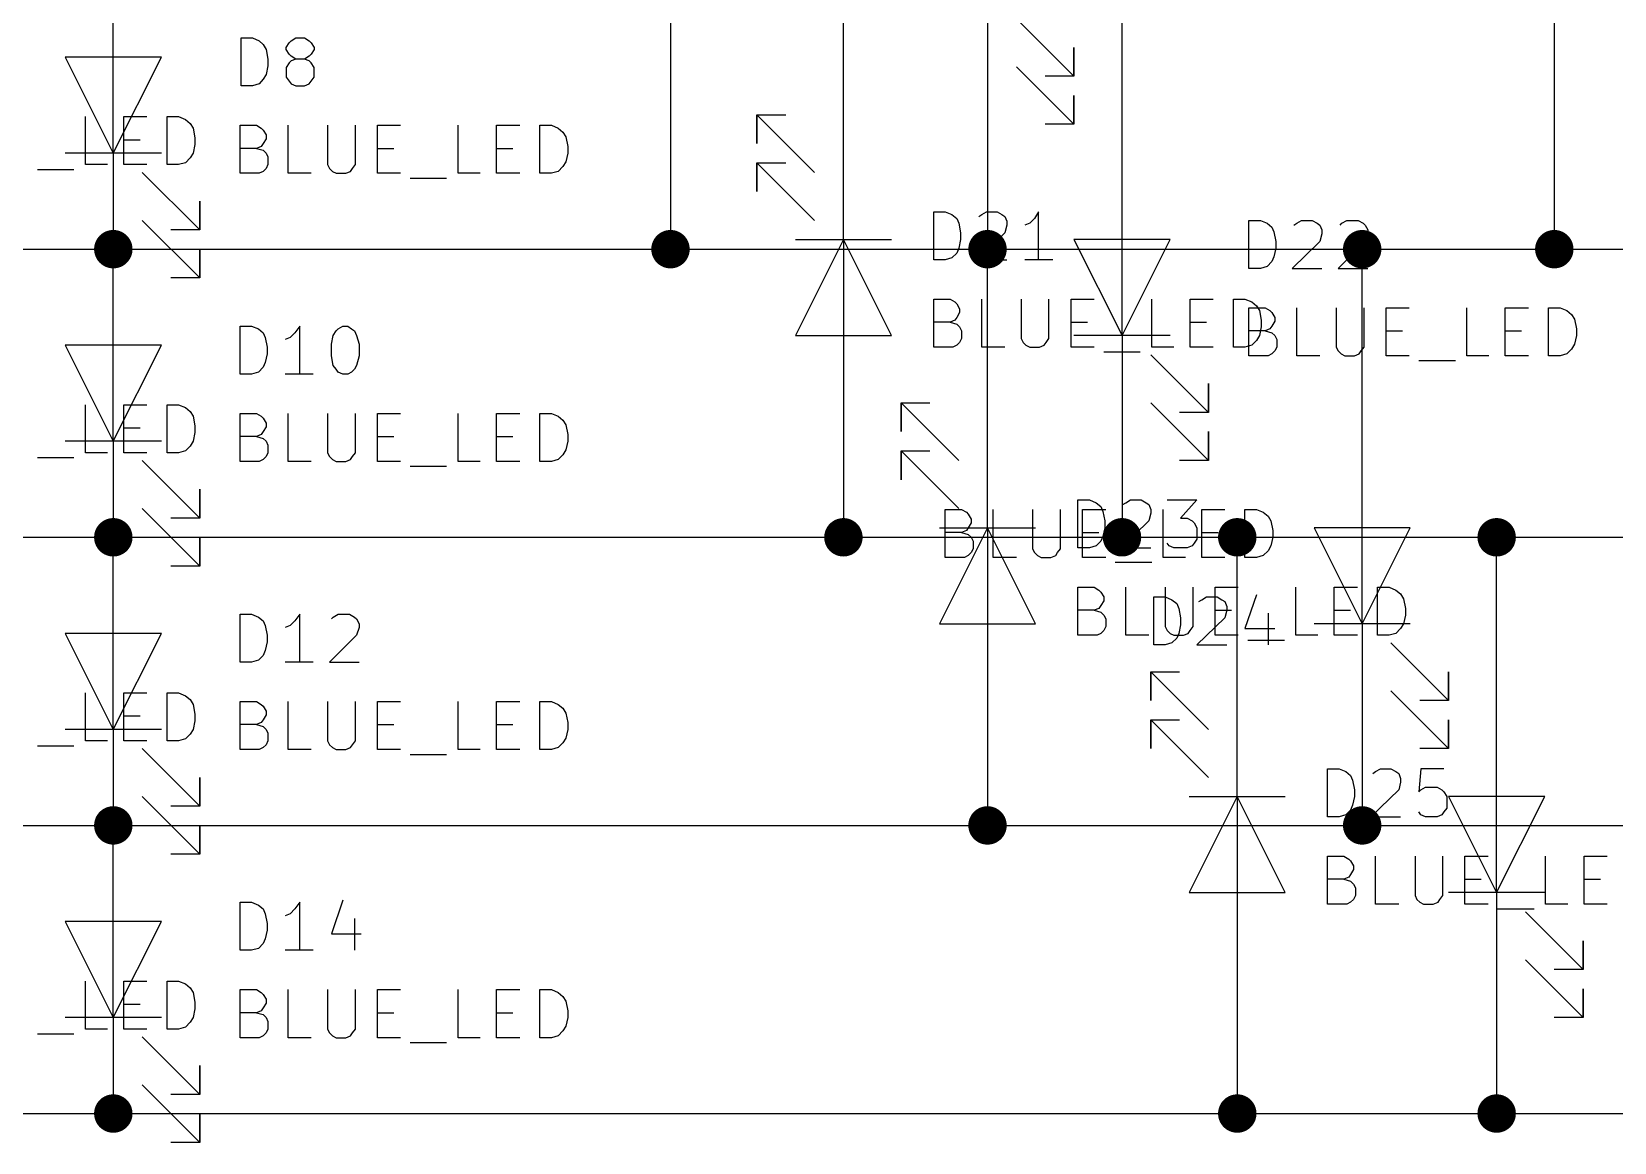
# Model space of a CAD drawing. Extents: x 0.4 to 11.3, y -7.9 to -0.4.
# Drawn here: x 7.715 to 9.363, y -5.31 to -4.154 of the extents above; entities that cross this region are included whole.
import ezdxf

# ---------------------------------------------------------------- set-up
doc = ezdxf.new("R2010")
doc.units = 0
doc.header["$MEASUREMENT"] = 0
for name, color, linetype in [('CYAN2', 4, 'CONTINUOUS'), ('GREEN2', 3, 'CONTINUOUS'), ('RED2', 1, 'CONTINUOUS')]:
    doc.layers.add(name, color=color, linetype=linetype)

msp = doc.modelspace()

# ---------------------------------------------------------------- linework, layer by layer
at = {"layer": 'CYAN2', "linetype": 'CONTINUOUS'}
for p, q in [((7.933, -4.21), (7.933, -4.16)), ((7.933, -4.16), (7.945, -4.16)), ((7.945, -4.16), (7.952, -4.163)), ((7.952, -4.163), (7.956, -4.167)), ((7.956, -4.167), (7.959, -4.172)), ((7.98, -4.17), (7.983, -4.165)), ((7.983, -4.165), (7.985, -4.163)), ((7.985, -4.163), (7.99, -4.16)), ((7.99, -4.16), (7.999, -4.16)), ((7.999, -4.16), (8.004, -4.163)), ((8.004, -4.163), (8.006, -4.165)), ((8.006, -4.165), (8.009, -4.17)), ((7.959, -4.172), (7.961, -4.182)), ((7.961, -4.182), (7.961, -4.189)), ((7.98, -4.172), (7.98, -4.17)), ((7.983, -4.177), (7.98, -4.172)), ((7.985, -4.179), (7.983, -4.177)), ((7.985, -4.184), (7.983, -4.186)), ((7.99, -4.182), (7.985, -4.179)), ((7.99, -4.182), (7.985, -4.184)), ((7.999, -4.182), (7.99, -4.182)), ((8.004, -4.179), (7.999, -4.182)), ((8.004, -4.184), (7.999, -4.182)), ((8.006, -4.177), (8.004, -4.179)), ((8.006, -4.186), (8.004, -4.184)), ((8.009, -4.172), (8.006, -4.177)), ((8.009, -4.17), (8.009, -4.172)), ((7.959, -4.198), (7.956, -4.203)), ((7.961, -4.189), (7.959, -4.198)), ((7.983, -4.186), (7.98, -4.191)), ((7.98, -4.191), (7.98, -4.201)), ((7.98, -4.201), (7.983, -4.205)), ((8.009, -4.191), (8.006, -4.186)), ((8.006, -4.205), (8.009, -4.201)), ((8.009, -4.201), (8.009, -4.191)), ((7.945, -4.21), (7.933, -4.21)), ((7.952, -4.208), (7.945, -4.21)), ((7.956, -4.203), (7.952, -4.208)), ((7.983, -4.205), (7.985, -4.208)), ((7.985, -4.208), (7.99, -4.21)), ((7.99, -4.21), (7.999, -4.21)), ((7.999, -4.21), (8.004, -4.208)), ((8.004, -4.208), (8.006, -4.205)), ((7.771, -4.292), (7.771, -4.242)), ((7.811, -4.292), (7.811, -4.242)), ((7.811, -4.242), (7.835, -4.242)), ((7.856, -4.292), (7.856, -4.242)), ((7.856, -4.242), (7.868, -4.242)), ((7.868, -4.242), (7.875, -4.245)), ((7.875, -4.245), (7.88, -4.249)), ((7.88, -4.249), (7.883, -4.254)), ((7.811, -4.266), (7.828, -4.266)), ((7.883, -4.254), (7.885, -4.264)), ((7.885, -4.264), (7.885, -4.271)), ((7.932, -4.301), (7.932, -4.251)), ((7.932, -4.251), (7.949, -4.251)), ((7.949, -4.251), (7.954, -4.254)), ((7.954, -4.254), (7.956, -4.256)), ((7.956, -4.256), (7.959, -4.261)), ((7.959, -4.265), (7.956, -4.27)), ((7.959, -4.261), (7.959, -4.265)), ((7.982, -4.301), (7.982, -4.251)), ((8.023, -4.251), (8.023, -4.292)), ((8.052, -4.292), (8.052, -4.251)), ((8.075, -4.301), (8.075, -4.251)), ((8.075, -4.251), (8.099, -4.251)), ((8.159, -4.301), (8.159, -4.251)), ((8.199, -4.301), (8.199, -4.251)), ((8.199, -4.251), (8.223, -4.251)), ((8.244, -4.301), (8.244, -4.251)), ((8.244, -4.251), (8.256, -4.251)), ((8.256, -4.251), (8.263, -4.254)), ((8.263, -4.254), (8.268, -4.258)), ((8.268, -4.258), (8.271, -4.263)), ((8.271, -4.263), (8.273, -4.273)), ((7.883, -4.28), (7.88, -4.285)), ((7.885, -4.271), (7.883, -4.28)), ((7.949, -4.275), (7.932, -4.275)), ((7.954, -4.273), (7.949, -4.275)), ((7.949, -4.275), (7.956, -4.277)), ((7.956, -4.27), (7.954, -4.273)), ((7.956, -4.277), (7.959, -4.28)), ((7.959, -4.28), (7.961, -4.284)), ((8.075, -4.275), (8.092, -4.275)), ((8.199, -4.275), (8.216, -4.275)), ((8.273, -4.28), (8.271, -4.289)), ((8.273, -4.273), (8.273, -4.28)), ((7.721, -4.297), (7.759, -4.297)), ((7.794, -4.292), (7.771, -4.292)), ((7.835, -4.292), (7.811, -4.292)), ((7.868, -4.292), (7.856, -4.292)), ((7.875, -4.29), (7.868, -4.292)), ((7.88, -4.285), (7.875, -4.29)), ((7.956, -4.299), (7.952, -4.301)), ((7.959, -4.296), (7.956, -4.299)), ((7.961, -4.292), (7.959, -4.296)), ((7.961, -4.284), (7.961, -4.292)), ((8.023, -4.292), (8.025, -4.296)), ((8.025, -4.296), (8.028, -4.299)), ((8.028, -4.299), (8.032, -4.301)), ((8.042, -4.301), (8.047, -4.299)), ((8.047, -4.299), (8.049, -4.296)), ((8.049, -4.296), (8.052, -4.292)), ((8.263, -4.299), (8.256, -4.301)), ((8.268, -4.294), (8.263, -4.299)), ((8.271, -4.289), (8.268, -4.294)), ((7.952, -4.301), (7.932, -4.301)), ((8.006, -4.301), (7.982, -4.301)), ((8.032, -4.301), (8.042, -4.301)), ((8.099, -4.301), (8.075, -4.301)), ((8.109, -4.306), (8.147, -4.306)), ((8.182, -4.301), (8.159, -4.301)), ((8.223, -4.301), (8.199, -4.301)), ((8.256, -4.301), (8.244, -4.301)), ((8.654, -4.391), (8.654, -4.341)), ((8.654, -4.341), (8.666, -4.341)), ((8.666, -4.341), (8.673, -4.344)), ((8.673, -4.344), (8.678, -4.348)), ((8.678, -4.348), (8.68, -4.353)), ((8.701, -4.346), (8.704, -4.344)), ((8.704, -4.344), (8.709, -4.341)), ((8.709, -4.341), (8.72, -4.341)), ((8.72, -4.341), (8.725, -4.344)), ((8.725, -4.344), (8.728, -4.346)), ((8.728, -4.346), (8.73, -4.351)), ((8.759, -4.348), (8.754, -4.353)), ((8.763, -4.341), (8.759, -4.348)), ((8.763, -4.391), (8.763, -4.341)), ((8.68, -4.353), (8.682, -4.363)), ((8.682, -4.363), (8.682, -4.37)), ((8.728, -4.363), (8.699, -4.391)), ((8.73, -4.355), (8.728, -4.363)), ((8.73, -4.351), (8.73, -4.355)), ((8.754, -4.353), (8.749, -4.355)), ((8.982, -4.4), (8.982, -4.35)), ((8.982, -4.35), (8.994, -4.35)), ((8.994, -4.35), (9.001, -4.353)), ((9.001, -4.353), (9.006, -4.357)), ((9.006, -4.357), (9.008, -4.362)), ((9.008, -4.362), (9.01, -4.372)), ((9.029, -4.355), (9.032, -4.353)), ((9.032, -4.353), (9.037, -4.35)), ((9.037, -4.35), (9.048, -4.35)), ((9.048, -4.35), (9.053, -4.353)), ((9.053, -4.353), (9.056, -4.355)), ((9.056, -4.355), (9.058, -4.36)), ((9.058, -4.364), (9.056, -4.372)), ((9.058, -4.36), (9.058, -4.364)), ((9.077, -4.355), (9.079, -4.353)), ((9.079, -4.353), (9.084, -4.35)), ((9.084, -4.35), (9.096, -4.35)), ((9.096, -4.35), (9.101, -4.353)), ((9.101, -4.353), (9.103, -4.355)), ((9.103, -4.355), (9.106, -4.36)), ((9.106, -4.364), (9.103, -4.372)), ((9.106, -4.36), (9.106, -4.364)), ((8.68, -4.379), (8.678, -4.384)), ((8.682, -4.37), (8.68, -4.379)), ((9.01, -4.379), (9.008, -4.388)), ((9.01, -4.372), (9.01, -4.379)), ((9.056, -4.372), (9.027, -4.4)), ((9.103, -4.372), (9.075, -4.4)), ((8.666, -4.391), (8.654, -4.391)), ((8.673, -4.389), (8.666, -4.391)), ((8.678, -4.384), (8.673, -4.389)), ((8.699, -4.391), (8.73, -4.391)), ((8.778, -4.391), (8.749, -4.391)), ((9.001, -4.398), (8.994, -4.4)), ((9.006, -4.393), (9.001, -4.398)), ((9.008, -4.388), (9.006, -4.393)), ((8.994, -4.4), (8.982, -4.4)), ((9.027, -4.4), (9.058, -4.4)), ((9.075, -4.4), (9.106, -4.4)), ((8.654, -4.482), (8.654, -4.432)), ((8.654, -4.432), (8.671, -4.432)), ((8.671, -4.432), (8.676, -4.435)), ((8.676, -4.435), (8.678, -4.437)), ((8.678, -4.437), (8.681, -4.442)), ((8.681, -4.446), (8.678, -4.451)), ((8.681, -4.442), (8.681, -4.446)), ((8.704, -4.482), (8.704, -4.432)), ((8.745, -4.432), (8.745, -4.473)), ((8.774, -4.473), (8.774, -4.432)), ((8.797, -4.482), (8.797, -4.432)), ((8.797, -4.432), (8.821, -4.432)), ((8.881, -4.482), (8.881, -4.432)), ((8.921, -4.482), (8.921, -4.432)), ((8.921, -4.432), (8.945, -4.432)), ((8.966, -4.482), (8.966, -4.432)), ((8.966, -4.432), (8.978, -4.432)), ((8.978, -4.432), (8.985, -4.435)), ((8.982, -4.491), (8.982, -4.441)), ((8.982, -4.441), (8.999, -4.441)), ((8.985, -4.435), (8.99, -4.439)), ((8.99, -4.439), (8.993, -4.444)), ((8.993, -4.444), (8.995, -4.454)), ((8.999, -4.441), (9.004, -4.444)), ((9.004, -4.444), (9.006, -4.446)), ((9.006, -4.446), (9.009, -4.451)), ((9.032, -4.491), (9.032, -4.441)), ((9.073, -4.441), (9.073, -4.482)), ((9.102, -4.482), (9.102, -4.441)), ((9.125, -4.491), (9.125, -4.441)), ((9.125, -4.441), (9.149, -4.441)), ((9.209, -4.491), (9.209, -4.441)), ((9.249, -4.491), (9.249, -4.441)), ((9.249, -4.441), (9.273, -4.441)), ((9.294, -4.491), (9.294, -4.441)), ((9.294, -4.441), (9.306, -4.441)), ((9.306, -4.441), (9.313, -4.444)), ((9.313, -4.444), (9.318, -4.448)), ((9.318, -4.448), (9.321, -4.453)), ((7.932, -4.51), (7.932, -4.46)), ((7.932, -4.46), (7.944, -4.46)), ((7.944, -4.46), (7.951, -4.463)), ((7.951, -4.463), (7.956, -4.467)), ((7.994, -4.46), (7.989, -4.467)), ((7.994, -4.51), (7.994, -4.46)), ((8.032, -4.465), (8.034, -4.463)), ((8.034, -4.463), (8.039, -4.46)), ((8.039, -4.46), (8.044, -4.46)), ((8.044, -4.46), (8.048, -4.463)), ((8.048, -4.463), (8.051, -4.465)), ((8.671, -4.456), (8.654, -4.456)), ((8.676, -4.454), (8.671, -4.456)), ((8.671, -4.456), (8.678, -4.458)), ((8.678, -4.451), (8.676, -4.454)), ((8.678, -4.458), (8.681, -4.461)), ((8.681, -4.461), (8.683, -4.465)), ((8.797, -4.456), (8.814, -4.456)), ((8.921, -4.456), (8.938, -4.456)), ((8.995, -4.461), (8.993, -4.47)), ((8.995, -4.454), (8.995, -4.461)), ((9.004, -4.463), (8.999, -4.465)), ((9.006, -4.46), (9.004, -4.463)), ((9.009, -4.455), (9.006, -4.46)), ((9.009, -4.451), (9.009, -4.455)), ((9.321, -4.453), (9.323, -4.463)), ((9.323, -4.463), (9.323, -4.47)), ((7.956, -4.467), (7.958, -4.472)), ((7.958, -4.472), (7.96, -4.482)), ((7.984, -4.472), (7.979, -4.474)), ((7.989, -4.467), (7.984, -4.472)), ((8.027, -4.479), (8.029, -4.47)), ((8.027, -4.491), (8.027, -4.479)), ((8.029, -4.47), (8.032, -4.465)), ((8.051, -4.465), (8.053, -4.47)), ((8.053, -4.47), (8.056, -4.479)), ((8.056, -4.479), (8.056, -4.491)), ((8.678, -4.48), (8.674, -4.482)), ((8.681, -4.477), (8.678, -4.48)), ((8.683, -4.473), (8.681, -4.477)), ((8.683, -4.465), (8.683, -4.473)), ((8.745, -4.473), (8.747, -4.477)), ((8.747, -4.477), (8.75, -4.48)), ((8.75, -4.48), (8.754, -4.482)), ((8.764, -4.482), (8.769, -4.48)), ((8.769, -4.48), (8.771, -4.477)), ((8.771, -4.477), (8.774, -4.473)), ((8.985, -4.48), (8.978, -4.482)), ((8.999, -4.465), (8.982, -4.465)), ((8.99, -4.475), (8.985, -4.48)), ((8.993, -4.47), (8.99, -4.475)), ((8.999, -4.465), (9.006, -4.467)), ((9.006, -4.467), (9.009, -4.47)), ((9.009, -4.47), (9.011, -4.474)), ((9.011, -4.474), (9.011, -4.482)), ((9.125, -4.465), (9.142, -4.465)), ((9.249, -4.465), (9.266, -4.465)), ((9.321, -4.479), (9.318, -4.484)), ((9.323, -4.47), (9.321, -4.479)), ((7.96, -4.489), (7.958, -4.498)), ((7.96, -4.482), (7.96, -4.489)), ((8.029, -4.501), (8.027, -4.491)), ((8.056, -4.491), (8.053, -4.501)), ((8.674, -4.482), (8.654, -4.482)), ((8.728, -4.482), (8.704, -4.482)), ((8.754, -4.482), (8.764, -4.482)), ((8.821, -4.482), (8.797, -4.482)), ((8.831, -4.487), (8.869, -4.487)), ((8.904, -4.482), (8.881, -4.482)), ((8.945, -4.482), (8.921, -4.482)), ((8.978, -4.482), (8.966, -4.482)), ((9.002, -4.491), (8.982, -4.491)), ((9.006, -4.489), (9.002, -4.491)), ((9.009, -4.486), (9.006, -4.489)), ((9.011, -4.482), (9.009, -4.486)), ((9.056, -4.491), (9.032, -4.491)), ((9.073, -4.482), (9.075, -4.486)), ((9.075, -4.486), (9.078, -4.489)), ((9.078, -4.489), (9.082, -4.491)), ((9.082, -4.491), (9.092, -4.491)), ((9.092, -4.491), (9.097, -4.489)), ((9.097, -4.489), (9.099, -4.486)), ((9.099, -4.486), (9.102, -4.482)), ((9.149, -4.491), (9.125, -4.491)), ((9.159, -4.496), (9.197, -4.496)), ((9.232, -4.491), (9.209, -4.491)), ((9.273, -4.491), (9.249, -4.491)), ((9.306, -4.491), (9.294, -4.491)), ((9.313, -4.489), (9.306, -4.491)), ((9.318, -4.484), (9.313, -4.489)), ((7.944, -4.51), (7.932, -4.51)), ((7.951, -4.508), (7.944, -4.51)), ((7.956, -4.503), (7.951, -4.508)), ((7.958, -4.498), (7.956, -4.503)), ((8.008, -4.51), (7.979, -4.51)), ((8.032, -4.505), (8.029, -4.501)), ((8.034, -4.508), (8.032, -4.505)), ((8.039, -4.51), (8.034, -4.508)), ((8.044, -4.51), (8.039, -4.51)), ((8.048, -4.508), (8.044, -4.51)), ((8.051, -4.505), (8.048, -4.508)), ((8.053, -4.501), (8.051, -4.505)), ((7.771, -4.592), (7.771, -4.542)), ((7.811, -4.592), (7.811, -4.542)), ((7.811, -4.542), (7.835, -4.542)), ((7.856, -4.592), (7.856, -4.542)), ((7.856, -4.542), (7.868, -4.542)), ((7.868, -4.542), (7.875, -4.545)), ((7.875, -4.545), (7.88, -4.549)), ((7.88, -4.549), (7.883, -4.554)), ((7.883, -4.554), (7.885, -4.564)), ((7.932, -4.601), (7.932, -4.551)), ((7.932, -4.551), (7.949, -4.551)), ((7.949, -4.551), (7.954, -4.554)), ((7.954, -4.554), (7.956, -4.556)), ((7.956, -4.556), (7.959, -4.561)), ((7.959, -4.561), (7.959, -4.565)), ((7.982, -4.601), (7.982, -4.551)), ((8.023, -4.551), (8.023, -4.592)), ((8.052, -4.592), (8.052, -4.551)), ((8.075, -4.601), (8.075, -4.551)), ((8.075, -4.551), (8.099, -4.551)), ((8.159, -4.601), (8.159, -4.551)), ((8.199, -4.601), (8.199, -4.551)), ((8.199, -4.551), (8.223, -4.551)), ((8.244, -4.601), (8.244, -4.551)), ((8.244, -4.551), (8.256, -4.551)), ((8.256, -4.551), (8.263, -4.554)), ((8.263, -4.554), (8.268, -4.558)), ((8.268, -4.558), (8.271, -4.563)), ((8.271, -4.563), (8.273, -4.573)), ((7.811, -4.566), (7.828, -4.566)), ((7.883, -4.58), (7.88, -4.585)), ((7.885, -4.571), (7.883, -4.58)), ((7.885, -4.564), (7.885, -4.571)), ((7.949, -4.575), (7.932, -4.575)), ((7.954, -4.573), (7.949, -4.575)), ((7.949, -4.575), (7.956, -4.577)), ((7.956, -4.57), (7.954, -4.573)), ((7.959, -4.565), (7.956, -4.57)), ((7.956, -4.577), (7.959, -4.58)), ((7.959, -4.58), (7.961, -4.584)), ((8.075, -4.575), (8.092, -4.575)), ((8.199, -4.575), (8.216, -4.575)), ((8.273, -4.58), (8.271, -4.589)), ((8.273, -4.573), (8.273, -4.58)), ((7.794, -4.592), (7.771, -4.592)), ((7.835, -4.592), (7.811, -4.592)), ((7.868, -4.592), (7.856, -4.592)), ((7.875, -4.59), (7.868, -4.592)), ((7.88, -4.585), (7.875, -4.59)), ((7.959, -4.596), (7.956, -4.599)), ((7.961, -4.592), (7.959, -4.596)), ((7.961, -4.584), (7.961, -4.592)), ((8.023, -4.592), (8.025, -4.596)), ((8.025, -4.596), (8.028, -4.599)), ((8.047, -4.599), (8.049, -4.596)), ((8.049, -4.596), (8.052, -4.592)), ((8.268, -4.594), (8.263, -4.599)), ((8.271, -4.589), (8.268, -4.594)), ((7.721, -4.597), (7.759, -4.597)), ((7.952, -4.601), (7.932, -4.601)), ((7.956, -4.599), (7.952, -4.601)), ((8.006, -4.601), (7.982, -4.601)), ((8.028, -4.599), (8.032, -4.601)), ((8.032, -4.601), (8.042, -4.601)), ((8.042, -4.601), (8.047, -4.599)), ((8.099, -4.601), (8.075, -4.601)), ((8.109, -4.606), (8.147, -4.606)), ((8.182, -4.601), (8.159, -4.601)), ((8.223, -4.601), (8.199, -4.601)), ((8.256, -4.601), (8.244, -4.601)), ((8.263, -4.599), (8.256, -4.601)), ((8.804, -4.691), (8.804, -4.641)), ((8.804, -4.641), (8.816, -4.641)), ((8.816, -4.641), (8.823, -4.644)), ((8.823, -4.644), (8.828, -4.648)), ((8.851, -4.646), (8.854, -4.644)), ((8.854, -4.644), (8.859, -4.641)), ((8.859, -4.641), (8.87, -4.641)), ((8.87, -4.641), (8.875, -4.644)), ((8.875, -4.644), (8.878, -4.646)), ((8.897, -4.641), (8.928, -4.641)), ((8.928, -4.641), (8.911, -4.66)), ((8.666, -4.701), (8.666, -4.651)), ((8.666, -4.651), (8.683, -4.651)), ((8.683, -4.651), (8.688, -4.654)), ((8.688, -4.654), (8.69, -4.656)), ((8.69, -4.656), (8.693, -4.661)), ((8.693, -4.661), (8.693, -4.665)), ((8.716, -4.701), (8.716, -4.651)), ((8.757, -4.651), (8.757, -4.692)), ((8.786, -4.692), (8.786, -4.651)), ((8.809, -4.701), (8.809, -4.651)), ((8.809, -4.651), (8.833, -4.651)), ((8.828, -4.648), (8.83, -4.653)), ((8.83, -4.653), (8.832, -4.663)), ((8.878, -4.646), (8.88, -4.651)), ((8.88, -4.655), (8.878, -4.663)), ((8.88, -4.651), (8.88, -4.655)), ((8.893, -4.701), (8.893, -4.651)), ((8.911, -4.66), (8.918, -4.66)), ((8.918, -4.66), (8.923, -4.663)), ((8.933, -4.701), (8.933, -4.651)), ((8.933, -4.651), (8.957, -4.651)), ((8.978, -4.701), (8.978, -4.651)), ((8.978, -4.651), (8.99, -4.651)), ((8.99, -4.651), (8.997, -4.654)), ((8.997, -4.654), (9.002, -4.658)), ((9.002, -4.658), (9.005, -4.663)), ((8.683, -4.675), (8.666, -4.675)), ((8.688, -4.673), (8.683, -4.675)), ((8.683, -4.675), (8.69, -4.677)), ((8.69, -4.67), (8.688, -4.673)), ((8.693, -4.665), (8.69, -4.67)), ((8.69, -4.677), (8.693, -4.68)), ((8.809, -4.675), (8.826, -4.675)), ((8.832, -4.67), (8.83, -4.679)), ((8.832, -4.663), (8.832, -4.67)), ((8.878, -4.663), (8.849, -4.691)), ((8.923, -4.663), (8.925, -4.665)), ((8.925, -4.665), (8.928, -4.67)), ((8.928, -4.67), (8.928, -4.682)), ((8.933, -4.675), (8.95, -4.675)), ((9.005, -4.663), (9.007, -4.673)), ((9.007, -4.673), (9.007, -4.68)), ((8.693, -4.68), (8.695, -4.684)), ((8.695, -4.692), (8.693, -4.696)), ((8.695, -4.684), (8.695, -4.692)), ((8.757, -4.692), (8.759, -4.696)), ((8.783, -4.696), (8.786, -4.692)), ((8.816, -4.691), (8.804, -4.691)), ((8.823, -4.689), (8.816, -4.691)), ((8.828, -4.684), (8.823, -4.689)), ((8.83, -4.679), (8.828, -4.684)), ((8.849, -4.691), (8.88, -4.691)), ((8.899, -4.689), (8.897, -4.686)), ((8.904, -4.691), (8.899, -4.689)), ((8.918, -4.691), (8.904, -4.691)), ((8.923, -4.689), (8.918, -4.691)), ((8.925, -4.686), (8.923, -4.689)), ((8.928, -4.682), (8.925, -4.686)), ((9.002, -4.694), (8.997, -4.699)), ((9.005, -4.689), (9.002, -4.694)), ((9.007, -4.68), (9.005, -4.689)), ((8.686, -4.701), (8.666, -4.701)), ((8.69, -4.699), (8.686, -4.701)), ((8.693, -4.696), (8.69, -4.699)), ((8.74, -4.701), (8.716, -4.701)), ((8.759, -4.696), (8.762, -4.699)), ((8.762, -4.699), (8.766, -4.701)), ((8.766, -4.701), (8.776, -4.701)), ((8.776, -4.701), (8.781, -4.699)), ((8.781, -4.699), (8.783, -4.696)), ((8.833, -4.701), (8.809, -4.701)), ((8.843, -4.706), (8.881, -4.706)), ((8.916, -4.701), (8.893, -4.701)), ((8.957, -4.701), (8.933, -4.701)), ((8.99, -4.701), (8.978, -4.701)), ((8.997, -4.699), (8.99, -4.701)), ((8.804, -4.782), (8.804, -4.732)), ((8.804, -4.732), (8.821, -4.732)), ((8.821, -4.732), (8.826, -4.735)), ((8.826, -4.735), (8.828, -4.737)), ((8.828, -4.737), (8.831, -4.742)), ((8.831, -4.742), (8.831, -4.746)), ((8.854, -4.782), (8.854, -4.732)), ((8.883, -4.792), (8.883, -4.742)), ((8.883, -4.742), (8.895, -4.742)), ((8.895, -4.732), (8.895, -4.773)), ((8.895, -4.742), (8.902, -4.745)), ((8.924, -4.773), (8.924, -4.732)), ((8.933, -4.745), (8.938, -4.742)), ((8.938, -4.742), (8.949, -4.742)), ((8.947, -4.782), (8.947, -4.732)), ((8.947, -4.732), (8.971, -4.732)), ((8.949, -4.742), (8.954, -4.745)), ((8.99, -4.74), (8.978, -4.775)), ((9.031, -4.782), (9.031, -4.732)), ((9.071, -4.782), (9.071, -4.732)), ((9.071, -4.732), (9.095, -4.732)), ((9.116, -4.782), (9.116, -4.732)), ((9.116, -4.732), (9.128, -4.732)), ((9.128, -4.732), (9.135, -4.735)), ((9.135, -4.735), (9.14, -4.739)), ((9.14, -4.739), (9.143, -4.744)), ((9.143, -4.744), (9.145, -4.754)), ((7.932, -4.81), (7.932, -4.76)), ((7.932, -4.76), (7.944, -4.76)), ((7.944, -4.76), (7.951, -4.763)), ((7.994, -4.76), (7.989, -4.767)), ((7.994, -4.81), (7.994, -4.76)), ((8.029, -4.763), (8.034, -4.76)), ((8.034, -4.76), (8.046, -4.76)), ((8.046, -4.76), (8.051, -4.763)), ((8.821, -4.756), (8.804, -4.756)), ((8.826, -4.754), (8.821, -4.756)), ((8.821, -4.756), (8.828, -4.758)), ((8.828, -4.751), (8.826, -4.754)), ((8.831, -4.746), (8.828, -4.751)), ((8.828, -4.758), (8.831, -4.761)), ((8.831, -4.761), (8.833, -4.765)), ((8.902, -4.745), (8.907, -4.749)), ((8.907, -4.749), (8.909, -4.754)), ((8.909, -4.754), (8.911, -4.764)), ((8.93, -4.747), (8.933, -4.745)), ((8.947, -4.756), (8.964, -4.756)), ((8.954, -4.745), (8.957, -4.747)), ((8.957, -4.747), (8.959, -4.752)), ((8.959, -4.756), (8.957, -4.764)), ((8.959, -4.752), (8.959, -4.756)), ((9.002, -4.759), (9.002, -4.792)), ((9.071, -4.756), (9.088, -4.756)), ((9.145, -4.761), (9.143, -4.77)), ((9.145, -4.754), (9.145, -4.761)), ((7.951, -4.763), (7.956, -4.767)), ((7.956, -4.767), (7.958, -4.772)), ((7.958, -4.772), (7.96, -4.782)), ((7.984, -4.772), (7.979, -4.774)), ((7.989, -4.767), (7.984, -4.772)), ((8.027, -4.765), (8.029, -4.763)), ((8.051, -4.763), (8.053, -4.765)), ((8.053, -4.765), (8.056, -4.77)), ((8.056, -4.774), (8.053, -4.782)), ((8.056, -4.77), (8.056, -4.774)), ((8.831, -4.777), (8.828, -4.78)), ((8.833, -4.773), (8.831, -4.777)), ((8.833, -4.765), (8.833, -4.773)), ((8.895, -4.773), (8.897, -4.777)), ((8.897, -4.777), (8.9, -4.78)), ((8.911, -4.771), (8.909, -4.78)), ((8.911, -4.764), (8.911, -4.771)), ((8.919, -4.78), (8.921, -4.777)), ((8.921, -4.777), (8.924, -4.773)), ((8.957, -4.764), (8.928, -4.792)), ((8.978, -4.775), (9.009, -4.775)), ((9.14, -4.775), (9.135, -4.78)), ((9.143, -4.77), (9.14, -4.775)), ((7.96, -4.789), (7.958, -4.798)), ((7.96, -4.782), (7.96, -4.789)), ((8.053, -4.782), (8.025, -4.81)), ((8.824, -4.782), (8.804, -4.782)), ((8.828, -4.78), (8.824, -4.782)), ((8.878, -4.782), (8.854, -4.782)), ((8.895, -4.792), (8.883, -4.792)), ((8.902, -4.79), (8.895, -4.792)), ((8.9, -4.78), (8.904, -4.782)), ((8.907, -4.785), (8.902, -4.79)), ((8.904, -4.782), (8.914, -4.782)), ((8.909, -4.78), (8.907, -4.785)), ((8.914, -4.782), (8.919, -4.78)), ((8.928, -4.792), (8.959, -4.792)), ((8.971, -4.782), (8.947, -4.782)), ((8.981, -4.787), (9.019, -4.787)), ((9.054, -4.782), (9.031, -4.782)), ((9.095, -4.782), (9.071, -4.782)), ((9.128, -4.782), (9.116, -4.782)), ((9.135, -4.78), (9.128, -4.782)), ((7.944, -4.81), (7.932, -4.81)), ((7.951, -4.808), (7.944, -4.81)), ((7.956, -4.803), (7.951, -4.808)), ((7.958, -4.798), (7.956, -4.803)), ((8.008, -4.81), (7.979, -4.81)), ((8.025, -4.81), (8.056, -4.81)), ((7.771, -4.892), (7.771, -4.842)), ((7.811, -4.892), (7.811, -4.842)), ((7.811, -4.842), (7.835, -4.842)), ((7.856, -4.892), (7.856, -4.842)), ((7.856, -4.842), (7.868, -4.842)), ((7.868, -4.842), (7.875, -4.845)), ((7.875, -4.845), (7.88, -4.849)), ((7.88, -4.849), (7.883, -4.854)), ((7.883, -4.854), (7.885, -4.864)), ((7.932, -4.901), (7.932, -4.851)), ((7.932, -4.851), (7.949, -4.851)), ((7.949, -4.851), (7.954, -4.854)), ((7.954, -4.854), (7.956, -4.856)), ((7.956, -4.856), (7.959, -4.861)), ((7.982, -4.901), (7.982, -4.851)), ((8.023, -4.851), (8.023, -4.892)), ((8.052, -4.892), (8.052, -4.851)), ((8.075, -4.901), (8.075, -4.851)), ((8.075, -4.851), (8.099, -4.851)), ((8.159, -4.901), (8.159, -4.851)), ((8.199, -4.901), (8.199, -4.851)), ((8.199, -4.851), (8.223, -4.851)), ((8.244, -4.901), (8.244, -4.851)), ((8.244, -4.851), (8.256, -4.851)), ((8.256, -4.851), (8.263, -4.854)), ((8.263, -4.854), (8.268, -4.858)), ((8.268, -4.858), (8.271, -4.863)), ((7.811, -4.866), (7.828, -4.866)), ((7.885, -4.871), (7.883, -4.88)), ((7.885, -4.864), (7.885, -4.871)), ((7.949, -4.875), (7.932, -4.875)), ((7.954, -4.873), (7.949, -4.875)), ((7.949, -4.875), (7.956, -4.877)), ((7.956, -4.87), (7.954, -4.873)), ((7.959, -4.865), (7.956, -4.87)), ((7.959, -4.861), (7.959, -4.865)), ((8.075, -4.875), (8.092, -4.875)), ((8.199, -4.875), (8.216, -4.875)), ((8.271, -4.863), (8.273, -4.873)), ((8.273, -4.873), (8.273, -4.88)), ((7.794, -4.892), (7.771, -4.892)), ((7.835, -4.892), (7.811, -4.892)), ((7.868, -4.892), (7.856, -4.892)), ((7.875, -4.89), (7.868, -4.892)), ((7.88, -4.885), (7.875, -4.89)), ((7.883, -4.88), (7.88, -4.885)), ((7.956, -4.877), (7.959, -4.88)), ((7.959, -4.88), (7.961, -4.884)), ((7.961, -4.892), (7.959, -4.896)), ((7.961, -4.884), (7.961, -4.892)), ((8.023, -4.892), (8.025, -4.896)), ((8.049, -4.896), (8.052, -4.892)), ((8.271, -4.889), (8.268, -4.894)), ((8.273, -4.88), (8.271, -4.889)), ((7.721, -4.897), (7.759, -4.897)), ((7.952, -4.901), (7.932, -4.901)), ((7.956, -4.899), (7.952, -4.901)), ((7.959, -4.896), (7.956, -4.899)), ((8.006, -4.901), (7.982, -4.901)), ((8.025, -4.896), (8.028, -4.899)), ((8.028, -4.899), (8.032, -4.901)), ((8.032, -4.901), (8.042, -4.901)), ((8.042, -4.901), (8.047, -4.899)), ((8.047, -4.899), (8.049, -4.896)), ((8.099, -4.901), (8.075, -4.901)), ((8.109, -4.906), (8.147, -4.906)), ((8.182, -4.901), (8.159, -4.901)), ((8.223, -4.901), (8.199, -4.901)), ((8.256, -4.901), (8.244, -4.901)), ((8.263, -4.899), (8.256, -4.901)), ((8.268, -4.894), (8.263, -4.899)), ((9.064, -4.971), (9.064, -4.921)), ((9.064, -4.921), (9.076, -4.921)), ((9.076, -4.921), (9.083, -4.924)), ((9.083, -4.924), (9.088, -4.928)), ((9.111, -4.926), (9.114, -4.924)), ((9.114, -4.924), (9.119, -4.921)), ((9.119, -4.921), (9.13, -4.921)), ((9.13, -4.921), (9.135, -4.924)), ((9.135, -4.924), (9.138, -4.926)), ((9.138, -4.926), (9.14, -4.931)), ((9.161, -4.921), (9.159, -4.945)), ((9.185, -4.921), (9.161, -4.921)), ((9.088, -4.928), (9.09, -4.933)), ((9.09, -4.933), (9.092, -4.943)), ((9.14, -4.935), (9.138, -4.943)), ((9.14, -4.931), (9.14, -4.935)), ((9.161, -4.943), (9.166, -4.94)), ((9.166, -4.94), (9.178, -4.94)), ((9.178, -4.94), (9.183, -4.943)), ((9.092, -4.95), (9.09, -4.959)), ((9.092, -4.943), (9.092, -4.95)), ((9.138, -4.943), (9.109, -4.971)), ((9.159, -4.945), (9.161, -4.943)), ((9.183, -4.943), (9.185, -4.945)), ((9.185, -4.945), (9.188, -4.95)), ((9.188, -4.95), (9.188, -4.962)), ((9.076, -4.971), (9.064, -4.971)), ((9.083, -4.969), (9.076, -4.971)), ((9.088, -4.964), (9.083, -4.969)), ((9.09, -4.959), (9.088, -4.964)), ((9.109, -4.971), (9.14, -4.971)), ((9.161, -4.969), (9.159, -4.966)), ((9.166, -4.971), (9.161, -4.969)), ((9.178, -4.971), (9.166, -4.971)), ((9.183, -4.969), (9.178, -4.971)), ((9.185, -4.966), (9.183, -4.969)), ((9.188, -4.962), (9.185, -4.966)), ((9.064, -5.062), (9.064, -5.012)), ((9.064, -5.012), (9.081, -5.012)), ((9.081, -5.012), (9.086, -5.015)), ((9.086, -5.015), (9.088, -5.017)), ((9.088, -5.017), (9.091, -5.022)), ((9.091, -5.022), (9.091, -5.026)), ((9.114, -5.062), (9.114, -5.012)), ((9.155, -5.012), (9.155, -5.053)), ((9.184, -5.053), (9.184, -5.012)), ((9.207, -5.062), (9.207, -5.012)), ((9.207, -5.012), (9.231, -5.012)), ((9.291, -5.062), (9.291, -5.012)), ((9.331, -5.062), (9.331, -5.012)), ((9.331, -5.012), (9.355, -5.012)), ((9.081, -5.036), (9.064, -5.036)), ((9.086, -5.034), (9.081, -5.036)), ((9.081, -5.036), (9.088, -5.038)), ((9.088, -5.031), (9.086, -5.034)), ((9.091, -5.026), (9.088, -5.031)), ((9.088, -5.038), (9.091, -5.041)), ((9.091, -5.041), (9.093, -5.045)), ((9.207, -5.036), (9.224, -5.036)), ((9.331, -5.036), (9.348, -5.036)), ((9.091, -5.057), (9.088, -5.06)), ((9.093, -5.053), (9.091, -5.057)), ((9.093, -5.045), (9.093, -5.053)), ((9.155, -5.053), (9.157, -5.057)), ((9.157, -5.057), (9.16, -5.06)), ((9.179, -5.06), (9.181, -5.057)), ((9.181, -5.057), (9.184, -5.053)), ((7.932, -5.11), (7.932, -5.06)), ((7.932, -5.06), (7.944, -5.06)), ((7.944, -5.06), (7.951, -5.063)), ((7.951, -5.063), (7.956, -5.067)), ((7.956, -5.067), (7.958, -5.072)), ((7.958, -5.072), (7.96, -5.082)), ((7.984, -5.072), (7.979, -5.074)), ((7.989, -5.067), (7.984, -5.072)), ((7.994, -5.06), (7.989, -5.067)), ((7.994, -5.11), (7.994, -5.06)), ((8.039, -5.058), (8.027, -5.093)), ((9.084, -5.062), (9.064, -5.062)), ((9.088, -5.06), (9.084, -5.062)), ((9.138, -5.062), (9.114, -5.062)), ((9.16, -5.06), (9.164, -5.062)), ((9.164, -5.062), (9.174, -5.062)), ((9.174, -5.062), (9.179, -5.06)), ((9.231, -5.062), (9.207, -5.062)), ((9.241, -5.067), (9.279, -5.067)), ((9.314, -5.062), (9.291, -5.062)), ((9.355, -5.062), (9.331, -5.062)), ((7.96, -5.089), (7.958, -5.098)), ((7.96, -5.082), (7.96, -5.089)), ((8.051, -5.077), (8.051, -5.11)), ((7.956, -5.103), (7.951, -5.108)), ((7.958, -5.098), (7.956, -5.103)), ((8.027, -5.093), (8.058, -5.093)), ((7.944, -5.11), (7.932, -5.11)), ((7.951, -5.108), (7.944, -5.11)), ((8.008, -5.11), (7.979, -5.11)), ((7.771, -5.192), (7.771, -5.142)), ((7.811, -5.192), (7.811, -5.142)), ((7.811, -5.142), (7.835, -5.142)), ((7.856, -5.192), (7.856, -5.142)), ((7.856, -5.142), (7.868, -5.142)), ((7.868, -5.142), (7.875, -5.145)), ((7.875, -5.145), (7.88, -5.149)), ((7.88, -5.149), (7.883, -5.154)), ((7.883, -5.154), (7.885, -5.164)), ((7.932, -5.201), (7.932, -5.151)), ((7.932, -5.151), (7.949, -5.151)), ((7.949, -5.151), (7.954, -5.154)), ((7.954, -5.154), (7.956, -5.156)), ((7.956, -5.156), (7.959, -5.161)), ((7.982, -5.201), (7.982, -5.151)), ((8.023, -5.151), (8.023, -5.192)), ((8.052, -5.192), (8.052, -5.151)), ((8.075, -5.201), (8.075, -5.151)), ((8.075, -5.151), (8.099, -5.151)), ((8.159, -5.201), (8.159, -5.151)), ((8.199, -5.201), (8.199, -5.151)), ((8.199, -5.151), (8.223, -5.151)), ((8.244, -5.201), (8.244, -5.151)), ((8.244, -5.151), (8.256, -5.151)), ((8.256, -5.151), (8.263, -5.154)), ((8.263, -5.154), (8.268, -5.158)), ((7.811, -5.166), (7.828, -5.166)), ((7.885, -5.171), (7.883, -5.18)), ((7.885, -5.164), (7.885, -5.171)), ((7.954, -5.173), (7.949, -5.175)), ((7.956, -5.17), (7.954, -5.173)), ((7.959, -5.165), (7.956, -5.17)), ((7.959, -5.161), (7.959, -5.165)), ((8.268, -5.158), (8.271, -5.163)), ((8.271, -5.163), (8.273, -5.173)), ((8.273, -5.173), (8.273, -5.18)), ((7.88, -5.185), (7.875, -5.19)), ((7.883, -5.18), (7.88, -5.185)), ((7.949, -5.175), (7.932, -5.175)), ((7.949, -5.175), (7.956, -5.177)), ((7.956, -5.177), (7.959, -5.18)), ((7.959, -5.18), (7.961, -5.184)), ((7.961, -5.184), (7.961, -5.192)), ((8.075, -5.175), (8.092, -5.175)), ((8.199, -5.175), (8.216, -5.175)), ((8.271, -5.189), (8.268, -5.194)), ((8.273, -5.18), (8.271, -5.189)), ((7.721, -5.197), (7.759, -5.197)), ((7.794, -5.192), (7.771, -5.192)), ((7.835, -5.192), (7.811, -5.192)), ((7.868, -5.192), (7.856, -5.192)), ((7.875, -5.19), (7.868, -5.192)), ((7.952, -5.201), (7.932, -5.201)), ((7.956, -5.199), (7.952, -5.201)), ((7.959, -5.196), (7.956, -5.199)), ((7.961, -5.192), (7.959, -5.196)), ((8.006, -5.201), (7.982, -5.201)), ((8.023, -5.192), (8.025, -5.196)), ((8.025, -5.196), (8.028, -5.199)), ((8.028, -5.199), (8.032, -5.201)), ((8.032, -5.201), (8.042, -5.201)), ((8.042, -5.201), (8.047, -5.199)), ((8.047, -5.199), (8.049, -5.196)), ((8.049, -5.196), (8.052, -5.192)), ((8.099, -5.201), (8.075, -5.201)), ((8.109, -5.206), (8.147, -5.206)), ((8.182, -5.201), (8.159, -5.201)), ((8.223, -5.201), (8.199, -5.201)), ((8.256, -5.201), (8.244, -5.201)), ((8.263, -5.199), (8.256, -5.201)), ((8.268, -5.194), (8.263, -5.199))]:
    msp.add_line(p, q, dxfattribs=at)
at = {"layer": 'GREEN2', "linetype": 'CONTINUOUS'}
for p, q in [((9.3, -3.94), (9.3, -4.38)), ((8.56, -4.27), (8.56, -4.08)), ((8.85, -4.27), (8.85, -4.08)), ((8.38, -4.23), (8.38, -4.38)), ((8.71, -4.22), (8.71, -4.38)), ((7.45, -4.38), (7.8, -4.38)), ((7.8, -4.38), (8.38, -4.38)), ((8.38, -4.38), (8.71, -4.38)), ((8.71, -4.57), (8.71, -4.38)), ((8.71, -4.38), (9.1, -4.38)), ((9.1, -4.38), (9.3, -4.38)), ((9.1, -4.57), (9.1, -4.38)), ((9.3, -4.38), (9.61, -4.38)), ((8.56, -4.57), (8.56, -4.68)), ((8.85, -4.57), (8.85, -4.68)), ((7.45, -4.68), (7.8, -4.68)), ((7.8, -4.68), (8.56, -4.68)), ((8.56, -4.68), (8.85, -4.68)), ((8.85, -4.68), (8.97, -4.68)), ((8.97, -4.68), (9.24, -4.68)), ((8.97, -4.85), (8.97, -4.68)), ((9.24, -4.68), (9.53, -4.68)), ((9.24, -4.85), (9.24, -4.68)), ((8.71, -4.87), (8.71, -4.98)), ((9.1, -4.87), (9.1, -4.98)), ((7.45, -4.98), (7.8, -4.98)), ((7.8, -4.98), (8.71, -4.98)), ((8.71, -4.98), (9.1, -4.98)), ((9.1, -4.98), (9.74, -4.98)), ((8.97, -5.15), (8.97, -5.28)), ((9.24, -5.15), (9.24, -5.28)), ((7.45, -5.28), (7.8, -5.28)), ((7.8, -5.28), (8.97, -5.28)), ((8.97, -5.28), (9.24, -5.28)), ((9.24, -5.28), (9.96, -5.28))]:
    msp.add_line(p, q, dxfattribs=at)
at = {"layer": 'GREEN2', "const_width": 0.02}
for points in [[(7.79, -4.38, 1), (7.81, -4.38, 1)], [(8.37, -4.38, 1), (8.39, -4.38, 1)], [(8.7, -4.38, 1), (8.72, -4.38, 1)], [(9.09, -4.38, 1), (9.11, -4.38, 1)], [(9.29, -4.38, 1), (9.31, -4.38, 1)], [(7.79, -4.68, 1), (7.81, -4.68, 1)], [(8.55, -4.68, 1), (8.57, -4.68, 1)], [(8.84, -4.68, 1), (8.86, -4.68, 1)], [(8.96, -4.68, 1), (8.98, -4.68, 1)], [(9.23, -4.68, 1), (9.25, -4.68, 1)], [(7.79, -4.98, 1), (7.81, -4.98, 1)], [(8.7, -4.98, 1), (8.72, -4.98, 1)], [(9.09, -4.98, 1), (9.11, -4.98, 1)], [(7.79, -5.28, 1), (7.81, -5.28, 1)], [(8.96, -5.28, 1), (8.98, -5.28, 1)], [(9.23, -5.28, 1), (9.25, -5.28, 1)]]:
    msp.add_lwpolyline(points, format="xyb", close=True, dxfattribs=at)
at = {"layer": 'RED2', "linetype": 'CONTINUOUS'}
for p, q in [((7.8, -4.18), (7.8, -4.08)), ((8.38, -4.13), (8.38, -4.23)), ((8.71, -4.12), (8.71, -4.22)), ((8.74, -4.14), (8.8, -4.2)), ((7.85, -4.18), (7.75, -4.18)), ((7.75, -4.18), (7.8, -4.28)), ((7.8, -4.28), (7.8, -4.18)), ((7.8, -4.28), (7.85, -4.18)), ((8.8, -4.2), (8.8, -4.17)), ((8.8, -4.17), (8.8, -4.2)), ((8.74, -4.19), (8.8, -4.25)), ((8.8, -4.2), (8.77, -4.2)), ((8.8, -4.25), (8.8, -4.22)), ((8.8, -4.22), (8.8, -4.25)), ((8.53, -4.3), (8.47, -4.24)), ((8.47, -4.24), (8.47, -4.27)), ((8.47, -4.27), (8.47, -4.24)), ((8.47, -4.24), (8.5, -4.24)), ((8.8, -4.25), (8.77, -4.25)), ((7.85, -4.28), (7.75, -4.28)), ((7.8, -4.28), (7.8, -4.38)), ((8.56, -4.37), (8.56, -4.27)), ((8.85, -4.37), (8.85, -4.27)), ((8.53, -4.35), (8.47, -4.29)), ((8.47, -4.29), (8.47, -4.32)), ((8.47, -4.32), (8.47, -4.29)), ((8.47, -4.29), (8.5, -4.29)), ((7.83, -4.3), (7.89, -4.36)), ((7.89, -4.36), (7.89, -4.33)), ((7.89, -4.33), (7.89, -4.36)), ((7.83, -4.35), (7.89, -4.41)), ((7.89, -4.36), (7.86, -4.36)), ((7.8, -4.48), (7.8, -4.38)), ((7.89, -4.41), (7.89, -4.38)), ((7.89, -4.38), (7.89, -4.41)), ((8.51, -4.37), (8.61, -4.37)), ((8.56, -4.37), (8.51, -4.47)), ((8.56, -4.37), (8.56, -4.47)), ((8.61, -4.47), (8.56, -4.37)), ((8.9, -4.37), (8.8, -4.37)), ((8.8, -4.37), (8.85, -4.47)), ((8.85, -4.47), (8.85, -4.37)), ((8.85, -4.47), (8.9, -4.37)), ((7.89, -4.41), (7.86, -4.41)), ((7.85, -4.48), (7.75, -4.48)), ((7.75, -4.48), (7.8, -4.58)), ((7.8, -4.58), (7.8, -4.48)), ((7.8, -4.58), (7.85, -4.48)), ((8.51, -4.47), (8.61, -4.47)), ((8.56, -4.47), (8.56, -4.57)), ((8.9, -4.47), (8.8, -4.47)), ((8.85, -4.47), (8.85, -4.57)), ((8.88, -4.49), (8.94, -4.55)), ((8.94, -4.55), (8.94, -4.52)), ((8.94, -4.52), (8.94, -4.55)), ((8.68, -4.6), (8.62, -4.54)), ((8.62, -4.54), (8.62, -4.57)), ((8.62, -4.57), (8.62, -4.54)), ((8.62, -4.54), (8.65, -4.54)), ((8.88, -4.54), (8.94, -4.6)), ((8.94, -4.55), (8.91, -4.55)), ((7.85, -4.58), (7.75, -4.58)), ((7.8, -4.58), (7.8, -4.68)), ((8.71, -4.67), (8.71, -4.57)), ((8.94, -4.6), (8.94, -4.57)), ((8.94, -4.57), (8.94, -4.6)), ((9.1, -4.67), (9.1, -4.57)), ((8.68, -4.65), (8.62, -4.59)), ((8.62, -4.59), (8.62, -4.62)), ((8.62, -4.62), (8.62, -4.59)), ((8.62, -4.59), (8.65, -4.59)), ((7.83, -4.6), (7.89, -4.66)), ((8.94, -4.6), (8.91, -4.6)), ((7.89, -4.66), (7.89, -4.63)), ((7.89, -4.63), (7.89, -4.66)), ((7.83, -4.65), (7.89, -4.71)), ((7.89, -4.66), (7.86, -4.66)), ((8.66, -4.67), (8.76, -4.67)), ((8.71, -4.67), (8.66, -4.77)), ((8.71, -4.67), (8.71, -4.77)), ((8.76, -4.77), (8.71, -4.67)), ((9.15, -4.67), (9.05, -4.67)), ((9.05, -4.67), (9.1, -4.77)), ((9.1, -4.77), (9.1, -4.67)), ((9.1, -4.77), (9.15, -4.67)), ((7.8, -4.78), (7.8, -4.68)), ((7.89, -4.71), (7.89, -4.68)), ((7.89, -4.68), (7.89, -4.71)), ((7.89, -4.71), (7.86, -4.71)), ((8.66, -4.77), (8.76, -4.77)), ((8.71, -4.77), (8.71, -4.87)), ((9.15, -4.77), (9.05, -4.77)), ((9.1, -4.77), (9.1, -4.87)), ((7.85, -4.78), (7.75, -4.78)), ((7.75, -4.78), (7.8, -4.88)), ((7.8, -4.88), (7.8, -4.78)), ((7.8, -4.88), (7.85, -4.78)), ((9.13, -4.79), (9.19, -4.85)), ((8.94, -4.88), (8.88, -4.82)), ((8.88, -4.82), (8.88, -4.85)), ((8.88, -4.85), (8.88, -4.82)), ((8.88, -4.82), (8.91, -4.82)), ((9.19, -4.85), (9.19, -4.82)), ((9.19, -4.82), (9.19, -4.85)), ((9.13, -4.84), (9.19, -4.9)), ((8.97, -4.95), (8.97, -4.85)), ((9.19, -4.85), (9.16, -4.85)), ((9.24, -4.95), (9.24, -4.85)), ((8.94, -4.93), (8.88, -4.87)), ((8.88, -4.87), (8.88, -4.9)), ((8.88, -4.9), (8.88, -4.87)), ((8.88, -4.87), (8.91, -4.87)), ((9.19, -4.9), (9.19, -4.87)), ((9.19, -4.87), (9.19, -4.9)), ((7.85, -4.88), (7.75, -4.88)), ((7.8, -4.88), (7.8, -4.98)), ((7.83, -4.9), (7.89, -4.96)), ((9.19, -4.9), (9.16, -4.9)), ((7.89, -4.96), (7.89, -4.93)), ((7.89, -4.93), (7.89, -4.96)), ((7.83, -4.95), (7.89, -5.01)), ((8.92, -4.95), (9.02, -4.95)), ((8.97, -4.95), (8.92, -5.05)), ((8.97, -4.95), (8.97, -5.05)), ((9.02, -5.05), (8.97, -4.95)), ((9.29, -4.95), (9.19, -4.95)), ((9.19, -4.95), (9.24, -5.05)), ((9.24, -5.05), (9.24, -4.95)), ((9.24, -5.05), (9.29, -4.95)), ((7.89, -4.96), (7.86, -4.96)), ((7.8, -5.08), (7.8, -4.98)), ((7.89, -5.01), (7.89, -4.98)), ((7.89, -4.98), (7.89, -5.01)), ((7.89, -5.01), (7.86, -5.01)), ((8.92, -5.05), (9.02, -5.05)), ((8.97, -5.05), (8.97, -5.15)), ((9.29, -5.05), (9.19, -5.05)), ((9.24, -5.05), (9.24, -5.15)), ((9.27, -5.07), (9.33, -5.13)), ((7.85, -5.08), (7.75, -5.08)), ((7.75, -5.08), (7.8, -5.18)), ((7.8, -5.18), (7.8, -5.08)), ((7.8, -5.18), (7.85, -5.08)), ((9.33, -5.13), (9.33, -5.1)), ((9.33, -5.1), (9.33, -5.13)), ((9.27, -5.12), (9.33, -5.18)), ((9.33, -5.13), (9.3, -5.13)), ((9.33, -5.18), (9.33, -5.15)), ((9.33, -5.15), (9.33, -5.18)), ((7.85, -5.18), (7.75, -5.18)), ((7.8, -5.18), (7.8, -5.28)), ((9.33, -5.18), (9.3, -5.18)), ((7.83, -5.2), (7.89, -5.26)), ((7.89, -5.26), (7.89, -5.23)), ((7.89, -5.23), (7.89, -5.26)), ((7.83, -5.25), (7.89, -5.31)), ((7.89, -5.26), (7.86, -5.26)), ((7.89, -5.31), (7.89, -5.28)), ((7.89, -5.28), (7.89, -5.31)), ((7.89, -5.31), (7.86, -5.31))]:
    msp.add_line(p, q, dxfattribs=at)

doc.saveas('drawing.dxf')
